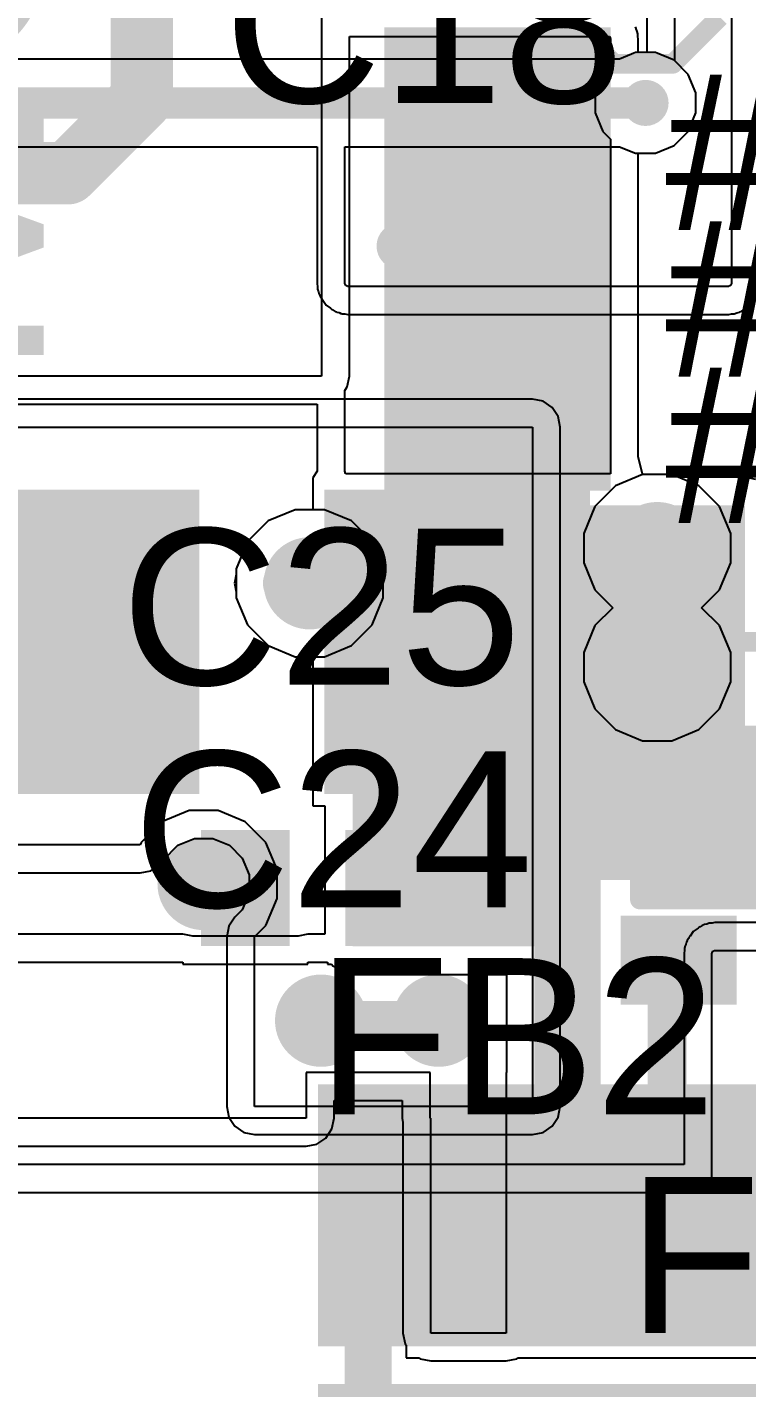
# Model space of a CAD drawing. Header units: millimetres. Extents: x -1.7 to 76.1, y -1.1 to 50.5.
# Drawn here: x 4.74 to 9.42, y 15.6 to 24.44 of the extents above; entities that cross this region are included whole.
import ezdxf

# ---------------------------------------------------------------- set-up
doc = ezdxf.new("R2010")
doc.units = ezdxf.units.MM
for name, color, linetype in [('BottomLayer', 5, 'Continuous'), ('BottomPaste', 16, 'Continuous'), ('BottomSolder', 6, 'Continuous'), ('MultiLayer', 9, 'Continuous'), ('PadHoleLayer', 156, 'Continuous'), ('TopLayer', 1, 'Continuous'), ('TopOverlay', 2, 'Continuous'), ('TopPaste', 8, 'Continuous'), ('TopSolder', 216, 'Continuous'), ('ViaHoleLayer', 16, 'Continuous')]:
    doc.layers.add(name, color=color, linetype=linetype)
doc.styles.add('Arial', font='', dxfattribs={"height": 0.2})
doc.styles.get('Arial').set_extended_font_data('Arial')

# ---------------------------------------------------------------- blocks, each defined once
blk = doc.blocks.new('C___0603_28')
at = {"layer": 'TopLayer'}
for points in [[(-0.381, 0.4445), (-0.381, -0.4445), (-1.143, -0.4445), (-1.143, 0.4445)], [(1.143, 0.4445), (1.143, -0.4445), (0.381, -0.4445), (0.381, 0.4445)]]:
    blk.add_hatch(color=1, dxfattribs=at).paths.add_polyline_path(points)
at = {"layer": 'TopPaste'}
for points in [[(-0.381, 0.4445), (-0.381, -0.4445), (-1.143, -0.4445), (-1.143, 0.4445)], [(1.143, 0.4445), (1.143, -0.4445), (0.381, -0.4445), (0.381, 0.4445)]]:
    blk.add_hatch(color=8, dxfattribs=at).paths.add_polyline_path(points)
at = {"layer": 'TopSolder'}
for points in [[(-0.321, 0.5045), (-0.321, -0.5045), (-1.203, -0.5045), (-1.203, 0.5045)], [(1.203, 0.5045), (1.203, -0.5045), (0.321, -0.5045), (0.321, 0.5045)]]:
    blk.add_hatch(color=216, dxfattribs=at).paths.add_polyline_path(points)
at = {"layer": 'TopOverlay', "const_width": 0.127}
for points in [[(-1.2446, -0.5334), (-1.2446, 0.5334)], [(-1.2446, 0.5334), (-0.4572, 0.5334)], [(0.4572, 0.5334), (1.2446, 0.5334)], [(1.2446, -0.5334), (1.2446, 0.5334)], [(-1.2446, -0.5334), (-0.4572, -0.5334)], [(0.4572, -0.5334), (1.2446, -0.5334)]]:
    blk.add_lwpolyline(points, dxfattribs=at)
at = {"layer": 'TopOverlay', "const_width": 0.0635}
for points in [[(-1.2764, 0.5334, 1), (-1.2128, 0.5334, 1)], [(-1.2764, 0.5334, 1), (-1.2128, 0.5334, 1)], [(-0.4889, 0.5334, 1), (-0.4254, 0.5334, 1)], [(0.4254, 0.5334, 1), (0.4889, 0.5334, 1)], [(1.2128, 0.5334, 1), (1.2764, 0.5334, 1)], [(1.2128, 0.5334, 1), (1.2764, 0.5334, 1)], [(-1.2764, -0.5334, 1), (-1.2128, -0.5334, 1)], [(-1.2764, -0.5334, 1), (-1.2128, -0.5334, 1)], [(-0.4889, -0.5334, 1), (-0.4254, -0.5334, 1)], [(0.4254, -0.5334, 1), (0.4889, -0.5334, 1)], [(1.2128, -0.5334, 1), (1.2764, -0.5334, 1)], [(1.2128, -0.5334, 1), (1.2764, -0.5334, 1)]]:
    blk.add_lwpolyline(points, format="xyb", close=True, dxfattribs=at)
blk = doc.blocks.new('T____1206_B_69')
at = {"layer": 'BottomLayer'}
for points in [[(-2.032, 0.889), (-0.508, 0.889), (-0.508, -0.889), (-2.032, -0.889)], [(0.508, 0.889), (2.032, 0.889), (2.032, -0.889), (0.508, -0.889)]]:
    blk.add_hatch(color=5, dxfattribs=at).paths.add_polyline_path(points)
at = {"layer": 'BottomPaste'}
for points in [[(-2.032, 0.889), (-0.508, 0.889), (-0.508, -0.889), (-2.032, -0.889)], [(0.508, 0.889), (2.032, 0.889), (2.032, -0.889), (0.508, -0.889)]]:
    blk.add_hatch(color=16, dxfattribs=at).paths.add_polyline_path(points)
at = {"layer": 'BottomSolder'}
for points in [[(-2.1336, 0.9906), (-0.4064, 0.9906), (-0.4064, -0.9906), (-2.1336, -0.9906)], [(0.4064, 0.9906), (2.1336, 0.9906), (2.1336, -0.9906), (0.4064, -0.9906)]]:
    blk.add_hatch(color=6, dxfattribs=at).paths.add_polyline_path(points)
blk = doc.blocks.new('____0402_B_71')
at = {"layer": 'BottomLayer'}
for points in [[(-0.2413, 0.3175), (-0.2413, -0.3175), (-0.6985, -0.3175), (-0.6985, 0.3175)], [(0.6985, 0.3175), (0.6985, -0.3175), (0.2413, -0.3175), (0.2413, 0.3175)]]:
    blk.add_hatch(color=5, dxfattribs=at).paths.add_polyline_path(points)
at = {"layer": 'BottomPaste'}
for points in [[(-0.2413, 0.3175), (-0.2413, -0.3175), (-0.6985, -0.3175), (-0.6985, 0.3175)], [(0.6985, 0.3175), (0.6985, -0.3175), (0.2413, -0.3175), (0.2413, 0.3175)]]:
    blk.add_hatch(color=16, dxfattribs=at).paths.add_polyline_path(points)
at = {"layer": 'BottomSolder'}
for points in [[(-0.1813, 0.3775), (-0.1813, -0.3775), (-0.7585, -0.3775), (-0.7585, 0.3775)], [(0.7585, 0.3775), (0.7585, -0.3775), (0.1813, -0.3775), (0.1813, 0.3775)]]:
    blk.add_hatch(color=6, dxfattribs=at).paths.add_polyline_path(points)
blk = doc.blocks.new('____0402_B_75')
at = {"layer": 'BottomLayer'}
for points in [[(-0.2413, 0.3175), (-0.2413, -0.3175), (-0.6985, -0.3175), (-0.6985, 0.3175)], [(0.6985, 0.3175), (0.6985, -0.3175), (0.2413, -0.3175), (0.2413, 0.3175)]]:
    blk.add_hatch(color=5, dxfattribs=at).paths.add_polyline_path(points)
at = {"layer": 'BottomPaste'}
for points in [[(-0.2413, 0.3175), (-0.2413, -0.3175), (-0.6985, -0.3175), (-0.6985, 0.3175)], [(0.6985, 0.3175), (0.6985, -0.3175), (0.2413, -0.3175), (0.2413, 0.3175)]]:
    blk.add_hatch(color=16, dxfattribs=at).paths.add_polyline_path(points)
at = {"layer": 'BottomSolder'}
for points in [[(-0.1813, 0.3775), (-0.1813, -0.3775), (-0.7585, -0.3775), (-0.7585, 0.3775)], [(0.7585, 0.3775), (0.7585, -0.3775), (0.1813, -0.3775), (0.1813, 0.3775)]]:
    blk.add_hatch(color=6, dxfattribs=at).paths.add_polyline_path(points)
blk = doc.blocks.new('IND_1210_B_122')
at = {"layer": 'BottomLayer'}
for points in [[(-2.106, 1.405), (-0.836, 1.405), (-0.836, -1.405), (-2.106, -1.405)], [(0.836, 1.405), (2.106, 1.405), (2.106, -1.405), (0.836, -1.405)]]:
    blk.add_hatch(color=5, dxfattribs=at).paths.add_polyline_path(points)
at = {"layer": 'BottomPaste'}
for points in [[(-2.106, 1.405), (-0.836, 1.405), (-0.836, -1.405), (-2.106, -1.405)], [(0.836, 1.405), (2.106, 1.405), (2.106, -1.405), (0.836, -1.405)]]:
    blk.add_hatch(color=16, dxfattribs=at).paths.add_polyline_path(points)
at = {"layer": 'BottomSolder'}
for points in [[(-2.2076, 1.5066), (-0.7344, 1.5066), (-0.7344, -1.5066), (-2.2076, -1.5066)], [(0.7344, 1.5066), (2.2076, 1.5066), (2.2076, -1.5066), (0.7344, -1.5066)]]:
    blk.add_hatch(color=6, dxfattribs=at).paths.add_polyline_path(points)
blk = doc.blocks.new('HTSSOP_16_B_225')
at = {"layer": 'BottomLayer'}
for points in [[(-3.65, 2.5), (-2.15, 2.5), (-2.15, 2.05), (-3.65, 2.05)], [(-1.7, 2.5), (1.7, 2.5), (1.7, -2.5), (-1.7, -2.5)], [(2.15, 2.5), (3.65, 2.5), (3.65, 2.05), (2.15, 2.05)], [(-3.65, 1.85), (-2.15, 1.85), (-2.15, 1.4), (-3.65, 1.4)], [(2.15, 1.85), (3.65, 1.85), (3.65, 1.4), (2.15, 1.4)], [(-3.65, 1.2), (-2.15, 1.2), (-2.15, 0.75), (-3.65, 0.75)], [(2.15, 1.2), (3.65, 1.2), (3.65, 0.75), (2.15, 0.75)], [(-3.65, 0.55), (-2.15, 0.55), (-2.15, 0.1), (-3.65, 0.1)], [(2.15, 0.55), (3.65, 0.55), (3.65, 0.1), (2.15, 0.1)], [(-3.65, -0.1), (-2.15, -0.1), (-2.15, -0.55), (-3.65, -0.55)], [(2.15, -0.1), (3.65, -0.1), (3.65, -0.55), (2.15, -0.55)], [(-3.65, -0.75), (-2.15, -0.75), (-2.15, -1.2), (-3.65, -1.2)], [(2.15, -0.75), (3.65, -0.75), (3.65, -1.2), (2.15, -1.2)], [(-3.65, -1.4), (-2.15, -1.4), (-2.15, -1.85), (-3.65, -1.85)], [(2.15, -1.4), (3.65, -1.4), (3.65, -1.85), (2.15, -1.85)], [(-3.65, -2.05), (-2.15, -2.05), (-2.15, -2.5), (-3.65, -2.5)], [(2.15, -2.05), (3.65, -2.05), (3.65, -2.5), (2.15, -2.5)]]:
    blk.add_hatch(color=5, dxfattribs=at).paths.add_polyline_path(points)
h = blk.add_hatch(color=5, dxfattribs=at)
edge = h.paths.add_edge_path()
edge.add_arc((-1.35, 1.95), 0.25, 0, 360)
h = blk.add_hatch(color=5, dxfattribs=at)
edge = h.paths.add_edge_path()
edge.add_arc((0, 1.95), 0.25, 0, 360)
h = blk.add_hatch(color=5, dxfattribs=at)
edge = h.paths.add_edge_path()
edge.add_arc((1.35, 1.95), 0.25, 0, 360)
h = blk.add_hatch(color=5, dxfattribs=at)
edge = h.paths.add_edge_path()
edge.add_arc((-1.35, 0.65), 0.25, 0, 360)
h = blk.add_hatch(color=5, dxfattribs=at)
edge = h.paths.add_edge_path()
edge.add_arc((0, 0.65), 0.25, 0, 360)
h = blk.add_hatch(color=5, dxfattribs=at)
edge = h.paths.add_edge_path()
edge.add_arc((1.35, 0.65), 0.25, 0, 360)
h = blk.add_hatch(color=5, dxfattribs=at)
edge = h.paths.add_edge_path()
edge.add_arc((-1.35, -0.65), 0.25, 0, 360)
h = blk.add_hatch(color=5, dxfattribs=at)
edge = h.paths.add_edge_path()
edge.add_arc((0, -0.65), 0.25, 0, 360)
h = blk.add_hatch(color=5, dxfattribs=at)
edge = h.paths.add_edge_path()
edge.add_arc((1.35, -0.65), 0.25, 0, 360)
h = blk.add_hatch(color=5, dxfattribs=at)
edge = h.paths.add_edge_path()
edge.add_arc((-1.35, -1.95), 0.25, 0, 360)
h = blk.add_hatch(color=5, dxfattribs=at)
edge = h.paths.add_edge_path()
edge.add_arc((0, -1.95), 0.25, 0, 360)
h = blk.add_hatch(color=5, dxfattribs=at)
edge = h.paths.add_edge_path()
edge.add_arc((1.35, -1.95), 0.25, 0, 360)
at = {"layer": 'BottomPaste'}
for points in [[(-3.65, 2.5), (-2.15, 2.5), (-2.15, 2.05), (-3.65, 2.05)], [(-1.7, 2.5), (1.7, 2.5), (1.7, -2.5), (-1.7, -2.5)], [(2.15, 2.5), (3.65, 2.5), (3.65, 2.05), (2.15, 2.05)], [(-3.65, 1.85), (-2.15, 1.85), (-2.15, 1.4), (-3.65, 1.4)], [(2.15, 1.85), (3.65, 1.85), (3.65, 1.4), (2.15, 1.4)], [(-3.65, 1.2), (-2.15, 1.2), (-2.15, 0.75), (-3.65, 0.75)], [(2.15, 1.2), (3.65, 1.2), (3.65, 0.75), (2.15, 0.75)], [(-3.65, 0.55), (-2.15, 0.55), (-2.15, 0.1), (-3.65, 0.1)], [(2.15, 0.55), (3.65, 0.55), (3.65, 0.1), (2.15, 0.1)], [(-3.65, -0.1), (-2.15, -0.1), (-2.15, -0.55), (-3.65, -0.55)], [(2.15, -0.1), (3.65, -0.1), (3.65, -0.55), (2.15, -0.55)], [(-3.65, -0.75), (-2.15, -0.75), (-2.15, -1.2), (-3.65, -1.2)], [(2.15, -0.75), (3.65, -0.75), (3.65, -1.2), (2.15, -1.2)], [(-3.65, -1.4), (-2.15, -1.4), (-2.15, -1.85), (-3.65, -1.85)], [(2.15, -1.4), (3.65, -1.4), (3.65, -1.85), (2.15, -1.85)], [(-3.65, -2.05), (-2.15, -2.05), (-2.15, -2.5), (-3.65, -2.5)], [(2.15, -2.05), (3.65, -2.05), (3.65, -2.5), (2.15, -2.5)]]:
    blk.add_hatch(color=16, dxfattribs=at).paths.add_polyline_path(points)
at = {"layer": 'BottomSolder'}
for points in [[(-3.7516, 2.6016), (-2.0484, 2.6016), (-2.0484, 1.9484), (-3.7516, 1.9484)], [(-1.8016, 2.6016), (1.8016, 2.6016), (1.8016, -2.6016), (-1.8016, -2.6016)], [(2.0484, 2.6016), (3.7516, 2.6016), (3.7516, 1.9484), (2.0484, 1.9484)], [(-3.7516, 1.9516), (-2.0484, 1.9516), (-2.0484, 1.2984), (-3.7516, 1.2984)], [(2.0484, 1.9516), (3.7516, 1.9516), (3.7516, 1.2984), (2.0484, 1.2984)], [(-3.7516, 1.3016), (-2.0484, 1.3016), (-2.0484, 0.6484), (-3.7516, 0.6484)], [(2.0484, 1.3016), (3.7516, 1.3016), (3.7516, 0.6484), (2.0484, 0.6484)], [(-3.7516, 0.6516), (-2.0484, 0.6516), (-2.0484, -0.0016), (-3.7516, -0.0016)], [(2.0484, 0.6516), (3.7516, 0.6516), (3.7516, -0.0016), (2.0484, -0.0016)], [(-3.7516, 0.0016), (-2.0484, 0.0016), (-2.0484, -0.6516), (-3.7516, -0.6516)], [(2.0484, 0.0016), (3.7516, 0.0016), (3.7516, -0.6516), (2.0484, -0.6516)], [(-3.7516, -0.6484), (-2.0484, -0.6484), (-2.0484, -1.3016), (-3.7516, -1.3016)], [(2.0484, -0.6484), (3.7516, -0.6484), (3.7516, -1.3016), (2.0484, -1.3016)], [(-3.7516, -1.2984), (-2.0484, -1.2984), (-2.0484, -1.9516), (-3.7516, -1.9516)], [(2.0484, -1.2984), (3.7516, -1.2984), (3.7516, -1.9516), (2.0484, -1.9516)], [(-3.7516, -1.9484), (-2.0484, -1.9484), (-2.0484, -2.6016), (-3.7516, -2.6016)], [(2.0484, -1.9484), (3.7516, -1.9484), (3.7516, -2.6016), (2.0484, -2.6016)]]:
    blk.add_hatch(color=6, dxfattribs=at).paths.add_polyline_path(points)
h = blk.add_hatch(color=6, dxfattribs=at)
edge = h.paths.add_edge_path()
edge.add_arc((-1.35, 1.95), 0.3516, 0, 360)
h = blk.add_hatch(color=6, dxfattribs=at)
edge = h.paths.add_edge_path()
edge.add_arc((0, 1.95), 0.3516, 0, 360)
h = blk.add_hatch(color=6, dxfattribs=at)
edge = h.paths.add_edge_path()
edge.add_arc((1.35, 1.95), 0.3516, 0, 360)
h = blk.add_hatch(color=6, dxfattribs=at)
edge = h.paths.add_edge_path()
edge.add_arc((-1.35, 0.65), 0.3516, 0, 360)
h = blk.add_hatch(color=6, dxfattribs=at)
edge = h.paths.add_edge_path()
edge.add_arc((0, 0.65), 0.3516, 0, 360)
h = blk.add_hatch(color=6, dxfattribs=at)
edge = h.paths.add_edge_path()
edge.add_arc((1.35, 0.65), 0.3516, 0, 360)
h = blk.add_hatch(color=6, dxfattribs=at)
edge = h.paths.add_edge_path()
edge.add_arc((-1.35, -0.65), 0.3516, 0, 360)
h = blk.add_hatch(color=6, dxfattribs=at)
edge = h.paths.add_edge_path()
edge.add_arc((0, -0.65), 0.3516, 0, 360)
h = blk.add_hatch(color=6, dxfattribs=at)
edge = h.paths.add_edge_path()
edge.add_arc((1.35, -0.65), 0.3516, 0, 360)
h = blk.add_hatch(color=6, dxfattribs=at)
edge = h.paths.add_edge_path()
edge.add_arc((-1.35, -1.95), 0.3516, 0, 360)
h = blk.add_hatch(color=6, dxfattribs=at)
edge = h.paths.add_edge_path()
edge.add_arc((0, -1.95), 0.3516, 0, 360)
h = blk.add_hatch(color=6, dxfattribs=at)
edge = h.paths.add_edge_path()
edge.add_arc((1.35, -1.95), 0.3516, 0, 360)
at = {"layer": 'MultiLayer'}
h = blk.add_hatch(color=9, dxfattribs=at)
edge = h.paths.add_edge_path()
edge.add_arc((-1.35, 1.95), 0.25, 0, 360)
h = blk.add_hatch(color=9, dxfattribs=at)
edge = h.paths.add_edge_path()
edge.add_arc((0, 1.95), 0.25, 0, 360)
h = blk.add_hatch(color=9, dxfattribs=at)
edge = h.paths.add_edge_path()
edge.add_arc((1.35, 1.95), 0.25, 0, 360)
h = blk.add_hatch(color=9, dxfattribs=at)
edge = h.paths.add_edge_path()
edge.add_arc((-1.35, 0.65), 0.25, 0, 360)
h = blk.add_hatch(color=9, dxfattribs=at)
edge = h.paths.add_edge_path()
edge.add_arc((0, 0.65), 0.25, 0, 360)
h = blk.add_hatch(color=9, dxfattribs=at)
edge = h.paths.add_edge_path()
edge.add_arc((1.35, 0.65), 0.25, 0, 360)
h = blk.add_hatch(color=9, dxfattribs=at)
edge = h.paths.add_edge_path()
edge.add_arc((-1.35, -0.65), 0.25, 0, 360)
h = blk.add_hatch(color=9, dxfattribs=at)
edge = h.paths.add_edge_path()
edge.add_arc((0, -0.65), 0.25, 0, 360)
h = blk.add_hatch(color=9, dxfattribs=at)
edge = h.paths.add_edge_path()
edge.add_arc((1.35, -0.65), 0.25, 0, 360)
h = blk.add_hatch(color=9, dxfattribs=at)
edge = h.paths.add_edge_path()
edge.add_arc((-1.35, -1.95), 0.25, 0, 360)
h = blk.add_hatch(color=9, dxfattribs=at)
edge = h.paths.add_edge_path()
edge.add_arc((0, -1.95), 0.25, 0, 360)
h = blk.add_hatch(color=9, dxfattribs=at)
edge = h.paths.add_edge_path()
edge.add_arc((1.35, -1.95), 0.25, 0, 360)
at = {"layer": 'PadHoleLayer'}
h = blk.add_hatch(color=156, dxfattribs=at)
edge = h.paths.add_edge_path()
edge.add_arc((-1.35, 1.95), 0.15, 0, 360)
h = blk.add_hatch(color=156, dxfattribs=at)
edge = h.paths.add_edge_path()
edge.add_arc((0, 1.95), 0.15, 0, 360)
h = blk.add_hatch(color=156, dxfattribs=at)
edge = h.paths.add_edge_path()
edge.add_arc((1.35, 1.95), 0.15, 0, 360)
h = blk.add_hatch(color=156, dxfattribs=at)
edge = h.paths.add_edge_path()
edge.add_arc((-1.35, 0.65), 0.15, 0, 360)
h = blk.add_hatch(color=156, dxfattribs=at)
edge = h.paths.add_edge_path()
edge.add_arc((0, 0.65), 0.15, 0, 360)
h = blk.add_hatch(color=156, dxfattribs=at)
edge = h.paths.add_edge_path()
edge.add_arc((1.35, 0.65), 0.15, 0, 360)
h = blk.add_hatch(color=156, dxfattribs=at)
edge = h.paths.add_edge_path()
edge.add_arc((-1.35, -0.65), 0.15, 0, 360)
h = blk.add_hatch(color=156, dxfattribs=at)
edge = h.paths.add_edge_path()
edge.add_arc((0, -0.65), 0.15, 0, 360)
h = blk.add_hatch(color=156, dxfattribs=at)
edge = h.paths.add_edge_path()
edge.add_arc((1.35, -0.65), 0.15, 0, 360)
h = blk.add_hatch(color=156, dxfattribs=at)
edge = h.paths.add_edge_path()
edge.add_arc((-1.35, -1.95), 0.15, 0, 360)
h = blk.add_hatch(color=156, dxfattribs=at)
edge = h.paths.add_edge_path()
edge.add_arc((0, -1.95), 0.15, 0, 360)
h = blk.add_hatch(color=156, dxfattribs=at)
edge = h.paths.add_edge_path()
edge.add_arc((1.35, -1.95), 0.15, 0, 360)
at = {"layer": 'TopLayer'}
h = blk.add_hatch(color=1, dxfattribs=at)
edge = h.paths.add_edge_path()
edge.add_arc((-1.35, 1.95), 0.25, 0, 360)
h = blk.add_hatch(color=1, dxfattribs=at)
edge = h.paths.add_edge_path()
edge.add_arc((0, 1.95), 0.25, 0, 360)
h = blk.add_hatch(color=1, dxfattribs=at)
edge = h.paths.add_edge_path()
edge.add_arc((1.35, 1.95), 0.25, 0, 360)
h = blk.add_hatch(color=1, dxfattribs=at)
edge = h.paths.add_edge_path()
edge.add_arc((-1.35, 0.65), 0.25, 0, 360)
h = blk.add_hatch(color=1, dxfattribs=at)
edge = h.paths.add_edge_path()
edge.add_arc((0, 0.65), 0.25, 0, 360)
h = blk.add_hatch(color=1, dxfattribs=at)
edge = h.paths.add_edge_path()
edge.add_arc((1.35, 0.65), 0.25, 0, 360)
h = blk.add_hatch(color=1, dxfattribs=at)
edge = h.paths.add_edge_path()
edge.add_arc((-1.35, -0.65), 0.25, 0, 360)
h = blk.add_hatch(color=1, dxfattribs=at)
edge = h.paths.add_edge_path()
edge.add_arc((0, -0.65), 0.25, 0, 360)
h = blk.add_hatch(color=1, dxfattribs=at)
edge = h.paths.add_edge_path()
edge.add_arc((1.35, -0.65), 0.25, 0, 360)
h = blk.add_hatch(color=1, dxfattribs=at)
edge = h.paths.add_edge_path()
edge.add_arc((-1.35, -1.95), 0.25, 0, 360)
h = blk.add_hatch(color=1, dxfattribs=at)
edge = h.paths.add_edge_path()
edge.add_arc((0, -1.95), 0.25, 0, 360)
h = blk.add_hatch(color=1, dxfattribs=at)
edge = h.paths.add_edge_path()
edge.add_arc((1.35, -1.95), 0.25, 0, 360)
at = {"layer": 'TopSolder'}
h = blk.add_hatch(color=216, dxfattribs=at)
edge = h.paths.add_edge_path()
edge.add_arc((-1.35, 1.95), 0.3516, 0, 360)
h = blk.add_hatch(color=216, dxfattribs=at)
edge = h.paths.add_edge_path()
edge.add_arc((0, 1.95), 0.3516, 0, 360)
h = blk.add_hatch(color=216, dxfattribs=at)
edge = h.paths.add_edge_path()
edge.add_arc((1.35, 1.95), 0.3516, 0, 360)
h = blk.add_hatch(color=216, dxfattribs=at)
edge = h.paths.add_edge_path()
edge.add_arc((-1.35, 0.65), 0.3516, 0, 360)
h = blk.add_hatch(color=216, dxfattribs=at)
edge = h.paths.add_edge_path()
edge.add_arc((0, 0.65), 0.3516, 0, 360)
h = blk.add_hatch(color=216, dxfattribs=at)
edge = h.paths.add_edge_path()
edge.add_arc((1.35, 0.65), 0.3516, 0, 360)
h = blk.add_hatch(color=216, dxfattribs=at)
edge = h.paths.add_edge_path()
edge.add_arc((-1.35, -0.65), 0.3516, 0, 360)
h = blk.add_hatch(color=216, dxfattribs=at)
edge = h.paths.add_edge_path()
edge.add_arc((0, -0.65), 0.3516, 0, 360)
h = blk.add_hatch(color=216, dxfattribs=at)
edge = h.paths.add_edge_path()
edge.add_arc((1.35, -0.65), 0.3516, 0, 360)
h = blk.add_hatch(color=216, dxfattribs=at)
edge = h.paths.add_edge_path()
edge.add_arc((-1.35, -1.95), 0.3516, 0, 360)
h = blk.add_hatch(color=216, dxfattribs=at)
edge = h.paths.add_edge_path()
edge.add_arc((0, -1.95), 0.3516, 0, 360)
h = blk.add_hatch(color=216, dxfattribs=at)
edge = h.paths.add_edge_path()
edge.add_arc((1.35, -1.95), 0.3516, 0, 360)

msp = doc.modelspace()

# ---------------------------------------------------------------- hatches: boundary and pattern name
at = {"layer": 'BottomLayer'}
h = msp.add_hatch(color=5, dxfattribs=at)
edge = h.paths.add_edge_path()
edge.add_arc((8.7628, 23.9522), 0.15, 0, 360)
h = msp.add_hatch(color=5, dxfattribs=at)
edge = h.paths.add_edge_path()
edge.add_arc((7.1628, 23.0209), 0.15, 0, 360)
for points in [[(6.858, 21.336), (6.858, 18.8976), (9.4107, 18.8976), (9.4107, 21.336)], [(8.0391, 19.6342), (8.0391, 15.9766), (8.4709, 15.9766), (8.4709, 19.6342)], [(6.858, 18.4658), (8.4328, 18.4658), (8.4328, 19.177), (6.858, 19.177)]]:
    msp.add_hatch(color=5, dxfattribs=at).paths.add_polyline_path(points)
h = msp.add_hatch(color=5, dxfattribs=at)
edge = h.paths.add_edge_path()
edge.add_arc((8.8389, 21.0566), 0.3, 0, 360)
h = msp.add_hatch(color=5, dxfattribs=at)
edge = h.paths.add_edge_path()
edge.add_arc((6.5786, 20.828), 0.3, 0, 360)
h = msp.add_hatch(color=5, dxfattribs=at)
edge = h.paths.add_edge_path()
edge.add_arc((8.8389, 20.2819), 0.3, 0, 360)
h = msp.add_hatch(color=5, dxfattribs=at)
edge = h.paths.add_edge_path()
edge.add_arc((5.888, 18.8722), 0.3, 0, 360)
h = msp.add_hatch(color=5, dxfattribs=at)
edge = h.paths.add_edge_path()
edge.add_arc((6.6524, 17.9832), 0.3, 0, 360)
h = msp.add_hatch(color=5, dxfattribs=at)
edge = h.paths.add_edge_path()
edge.add_arc((7.4168, 17.9832), 0.3, 0, 360)
at = {"layer": 'TopLayer'}
h = msp.add_hatch(color=1, dxfattribs=at)
edge = h.paths.add_edge_path()
edge.add_arc((8.7628, 23.9522), 0.15, 0, 360)
h = msp.add_hatch(color=1, dxfattribs=at)
edge = h.paths.add_edge_path()
edge.add_arc((7.1628, 23.0209), 0.15, 0, 360)
h = msp.add_hatch(color=1, dxfattribs=at)
edge = h.paths.add_edge_path()
edge.add_arc((8.8389, 21.0566), 0.3, 0, 360)
h = msp.add_hatch(color=1, dxfattribs=at)
edge = h.paths.add_edge_path()
edge.add_arc((6.5786, 20.828), 0.3, 0, 360)
h = msp.add_hatch(color=1, dxfattribs=at)
edge = h.paths.add_edge_path()
edge.add_arc((8.8389, 20.2819), 0.3, 0, 360)
h = msp.add_hatch(color=1, dxfattribs=at)
edge = h.paths.add_edge_path()
edge.add_arc((5.888, 18.8722), 0.3, 0, 360)
h = msp.add_hatch(color=1, dxfattribs=at)
edge = h.paths.add_edge_path()
edge.add_arc((6.6524, 17.9832), 0.3, 0, 360)
h = msp.add_hatch(color=1, dxfattribs=at)
edge = h.paths.add_edge_path()
edge.add_arc((7.4168, 17.9832), 0.3, 0, 360)
at = {"layer": 'ViaHoleLayer'}
h = msp.add_hatch(color=16, dxfattribs=at)
edge = h.paths.add_edge_path()
edge.add_arc((8.7628, 23.9522), 0.1, 0, 360)
h = msp.add_hatch(color=16, dxfattribs=at)
edge = h.paths.add_edge_path()
edge.add_arc((7.1628, 23.0209), 0.1, 0, 360)
h = msp.add_hatch(color=16, dxfattribs=at)
edge = h.paths.add_edge_path()
edge.add_arc((8.8389, 21.0566), 0.15, 0, 360)
h = msp.add_hatch(color=16, dxfattribs=at)
edge = h.paths.add_edge_path()
edge.add_arc((6.5786, 20.828), 0.15, 0, 360)
h = msp.add_hatch(color=16, dxfattribs=at)
edge = h.paths.add_edge_path()
edge.add_arc((8.8389, 20.2819), 0.15, 0, 360)
h = msp.add_hatch(color=16, dxfattribs=at)
edge = h.paths.add_edge_path()
edge.add_arc((5.888, 18.8722), 0.15, 0, 360)
h = msp.add_hatch(color=16, dxfattribs=at)
edge = h.paths.add_edge_path()
edge.add_arc((6.6524, 17.9832), 0.15, 0, 360)
h = msp.add_hatch(color=16, dxfattribs=at)
edge = h.paths.add_edge_path()
edge.add_arc((7.4168, 17.9832), 0.15, 0, 360)

# ---------------------------------------------------------------- linework, layer by layer
at = {"layer": 'BottomLayer'}
for p, q in [((6.6548, 24.6223), (6.6548, 22.1742)), ((8.7009, 24.437), (8.697, 24.4464)), ((8.7019, 24.4355), (8.7009, 24.437)), ((8.7022, 24.4338), (8.7019, 24.4355)), ((8.7091, 24.4173), (8.7022, 24.4338)), ((6.8361, 22.1742), (6.8361, 24.384)), ((6.8361, 24.384), (8.5281, 24.384)), ((8.5281, 24.384), (8.5313, 24.3819)), ((8.5313, 24.3819), (8.5344, 24.3661)), ((8.5344, 24.3661), (8.5344, 24.1874)), ((8.7122, 24.4015), (8.7091, 24.4173)), ((8.7091, 24.4173), (8.7091, 24.4173)), ((8.7091, 24.4173), (8.7091, 24.4173)), ((8.7122, 24.3837), (8.7122, 24.4015)), ((8.7157, 24.3661), (8.7122, 24.3837)), ((8.7157, 24.28), (8.7157, 24.3661)), ((8.828, 24.28), (8.7157, 24.28)), ((8.9485, 24.2301), (8.828, 24.28)), ((8.5344, 24.1874), (8.4849, 24.1379)), ((9.0407, 24.1379), (8.9485, 24.2301)), ((8.4849, 24.1379), (8.435, 24.0174)), ((9.0906, 24.0174), (9.0407, 24.1379)), ((8.435, 24.0174), (8.435, 23.887)), ((9.0906, 23.887), (9.0906, 24.0174)), ((8.435, 23.887), (8.4849, 23.7665)), ((9.0407, 23.7665), (9.0906, 23.887)), ((8.4849, 23.7665), (8.5344, 23.717)), ((8.5344, 23.717), (8.5344, 23.6244)), ((8.9485, 23.6743), (9.0407, 23.7665)), ((8.828, 23.6244), (8.9485, 23.6743)), ((8.5344, 23.6244), (8.5344, 21.6517)), ((8.7157, 21.6517), (8.7157, 23.6244)), ((8.7157, 23.6244), (8.828, 23.6244)), ((6.6548, 22.1742), (-1.5444, 22.1742)), ((6.8223, 22.1048), (6.8361, 22.1742)), ((6.8072, 22.0823), (6.8223, 22.1048)), ((6.8072, 21.9929), (6.8072, 22.0823)), ((4.6412, 21.9929), (6.6259, 21.9929)), ((6.6259, 21.9929), (6.6259, 21.5571)), ((6.8072, 21.5571), (6.8072, 21.9929)), ((8.5344, 21.6517), (8.5344, 21.5392)), ((8.743, 21.5381), (8.7157, 21.6517)), ((6.6259, 21.5571), (6.5975, 21.5138)), ((6.5975, 21.5138), (6.5975, 21.5138)), ((6.5975, 21.5138), (6.5975, 21.3058)), ((6.8103, 21.5413), (6.8072, 21.5571)), ((6.8135, 21.5392), (6.8103, 21.5413)), ((8.5344, 21.5392), (6.8135, 21.5392)), ((8.8363, 21.5344), (8.743, 21.5381)), ((8.9339, 21.5344), (8.8363, 21.5344)), ((8.9753, 21.5173), (8.9339, 21.5344)), ((9.4107, 21.5173), (8.9753, 21.5173)), ((9.4801, 21.5035), (9.4107, 21.5173)), ((6.4836, 21.3058), (6.3079, 21.2331)), ((6.5975, 21.3058), (6.4836, 21.3058)), ((6.3079, 21.2331), (6.1735, 21.0987)), ((6.1735, 21.0987), (6.1008, 20.923)), ((6.1008, 20.8847), (6.0895, 20.828)), ((6.1008, 20.923), (6.1008, 20.8847)), ((6.0895, 20.828), (6.1008, 20.7713)), ((6.1008, 20.7713), (6.1008, 20.733)), ((6.1008, 20.733), (6.1735, 20.5573)), ((6.1735, 20.5573), (6.3079, 20.4229)), ((6.3079, 20.4229), (6.4836, 20.3502)), ((6.4836, 20.3502), (6.5975, 20.3502)), ((6.5975, 20.3502), (6.5975, 19.3802)), ((6.5975, 19.3802), (6.6767, 19.3802)), ((6.6767, 19.3802), (6.6767, 19.177)), ((6.6767, 19.177), (6.6767, 19.177)), ((6.6767, 19.177), (6.6767, 18.5455)), ((5.7531, 18.5455), (4.5501, 18.5455)), ((5.8169, 18.5328), (5.7531, 18.5455)), ((6.5021, 18.5328), (5.8169, 18.5328)), ((6.5659, 18.5455), (6.5021, 18.5328)), ((6.6767, 18.5455), (6.5659, 18.5455)), ((4.3688, 18.3642), (5.7531, 18.3642)), ((5.7531, 18.3642), (5.7531, 18.3515)), ((5.7531, 18.3515), (6.5659, 18.3515)), ((6.5659, 18.3515), (6.5659, 18.3642)), ((6.5659, 18.3642), (6.6929, 18.3642)), ((6.6929, 18.3642), (6.6929, 18.3515)), ((6.6929, 18.3515), (6.7205, 18.3515)), ((6.7205, 18.3515), (6.7298, 18.3376)), ((6.7298, 18.3376), (6.7886, 18.2983)), ((6.7886, 18.2983), (6.858, 18.2845)), ((6.858, 18.2845), (7.8578, 18.2845)), ((7.8578, 18.2845), (7.8578, 17.6454)), ((7.3607, 17.6454), (6.5551, 17.6454)), ((6.5551, 17.6454), (6.5551, 17.3482)), ((7.3607, 17.3482), (7.3607, 17.6454)), ((7.8578, 17.6454), (7.8551, 17.6454)), ((7.8551, 17.6454), (7.8551, 15.9512)), ((6.7364, 17.3482), (6.7364, 17.4641)), ((6.7364, 17.4641), (7.1794, 17.4641)), ((7.1794, 17.4641), (7.1794, 17.3482)), ((6.5551, 17.3482), (3.3528, 17.3482)), ((6.7226, 17.2788), (6.7364, 17.3482)), ((7.1794, 17.3482), (7.1847, 17.3216)), ((7.366, 17.3482), (7.3607, 17.3482)), ((7.366, 15.9512), (7.366, 17.3482)), ((6.6833, 17.22), (6.7226, 17.2788)), ((7.1847, 17.3216), (7.1847, 15.9512)), ((6.5551, 17.1669), (6.6245, 17.1807)), ((6.6245, 17.1807), (6.6833, 17.22)), ((3.3528, 17.1669), (6.5551, 17.1669)), ((7.1847, 15.9512), (7.1985, 15.8818)), ((7.8551, 15.9512), (7.366, 15.9512)), ((7.1985, 15.8818), (7.2051, 15.872)), ((7.2051, 15.872), (7.2051, 15.7898)), ((7.2051, 15.7898), (7.2875, 15.7898)), ((7.2875, 15.7898), (7.2966, 15.7837)), ((7.2966, 15.7837), (7.366, 15.7699)), ((7.366, 15.7699), (7.8551, 15.7699)), ((7.8551, 15.7699), (7.9245, 15.7837)), ((7.9245, 15.7837), (7.9336, 15.7898)), ((7.9336, 15.7898), (10.6107, 15.7898))]:
    msp.add_line(p, q, dxfattribs=at)
for points, const_width in [([(5.4864, 23.9776), (5.4864, 25.6151)], 0.4064), ([(5.0038, 23.495), (5.4864, 23.9776)], 0.4064), ([(2.3114, 23.495), (5.0038, 23.495)], 0.4064), ([(6.4262, 20.828), (7.1879, 20.828)], 0.3048), ([(7.1879, 20.828), (7.6197, 20.3962)], 0.3048), ([(8.9027, 16.7228), (8.9027, 18.3769)], 0.254), ([(6.6524, 17.9832), (7.4168, 17.9832)], 0.254), ([(6.9579, 13.8176), (6.9579, 16.7176)], 0.3048)]:
    msp.add_lwpolyline(points, dxfattribs=dict(at, const_width=const_width))
for points, const_width in [([(5.3848, 23.9776, 1), (5.588, 23.9776, 1)], 0.2032), ([(5.3848, 23.9776, 1), (5.588, 23.9776, 1)], 0.2032), ([(4.9022, 23.495, 1), (5.1054, 23.495, 1)], 0.2032), ([(4.9022, 23.495, 1), (5.1054, 23.495, 1)], 0.2032), ([(6.35, 20.828, 1), (6.5024, 20.828, 1)], 0.1524), ([(7.1117, 20.828, 1), (7.2641, 20.828, 1)], 0.1524), ([(7.1117, 20.828, 1), (7.2641, 20.828, 1)], 0.1524), ([(7.5435, 20.3962, 1), (7.6959, 20.3962, 1)], 0.1524), ([(8.8392, 18.3769, 1), (8.9662, 18.3769, 1)], 0.127), ([(6.5889, 17.9832, 1), (6.7159, 17.9832, 1)], 0.127), ([(7.3533, 17.9832, 1), (7.4803, 17.9832, 1)], 0.127), ([(6.8817, 16.7176, 1), (7.0341, 16.7176, 1)], 0.1524), ([(8.8392, 16.7228, 1), (8.9662, 16.7228, 1)], 0.127)]:
    msp.add_lwpolyline(points, format="xyb", close=True, dxfattribs=dict(at, const_width=const_width))
at = {"layer": 'TopLayer'}
for p, q in [((8.7722, 25.6869), (8.7722, 24.28)), ((8.9535, 24.2251), (8.9535, 25.6869)), ((9.3218, 24.8541), (9.3218, 22.7763)), ((8.6976, 24.28), (8.594, 24.2371)), ((8.7722, 24.28), (8.6976, 24.28)), ((8.594, 24.2371), (4.5122, 24.2371)), ((9.0407, 24.1379), (8.9535, 24.2251)), ((9.0906, 24.0174), (9.0407, 24.1379)), ((9.0906, 23.887), (9.0906, 24.0174)), ((9.0407, 23.7665), (9.0906, 23.887)), ((8.9485, 23.6743), (9.0407, 23.7665)), ((4.3942, 23.6673), (6.6259, 23.6673)), ((6.6259, 23.6673), (6.6259, 22.7763)), ((6.8072, 22.7763), (6.8072, 23.6673)), ((6.8072, 23.6673), (8.594, 23.6673)), ((8.594, 23.6673), (8.6976, 23.6244)), ((8.828, 23.6244), (8.9485, 23.6743)), ((8.6976, 23.6244), (8.828, 23.6244)), ((6.6259, 22.7763), (6.6294, 22.7587)), ((6.6294, 22.7587), (6.6294, 22.7408)), ((6.8087, 22.774), (6.8072, 22.7763)), ((6.8072, 22.7763), (6.8072, 22.7763)), ((6.8128, 22.764), (6.8087, 22.774)), ((6.8228, 22.7599), (6.8128, 22.764)), ((6.825, 22.7584), (6.8228, 22.7599)), ((6.8251, 22.7584), (6.825, 22.7584)), ((9.3039, 22.7584), (6.8251, 22.7584)), ((9.3062, 22.7599), (9.3039, 22.7584)), ((9.3039, 22.7584), (9.3039, 22.7584)), ((9.3162, 22.764), (9.3062, 22.7599)), ((9.3203, 22.774), (9.3162, 22.764)), ((9.3218, 22.7762), (9.3203, 22.774)), ((9.3218, 22.7763), (9.3218, 22.7762)), ((6.6294, 22.7408), (6.6362, 22.7244)), ((6.6362, 22.7244), (6.6397, 22.7069)), ((6.6397, 22.7069), (6.6412, 22.7047)), ((6.6412, 22.7047), (6.6454, 22.6946)), ((6.6454, 22.6946), (6.6538, 22.682)), ((6.6538, 22.682), (6.6565, 22.6755)), ((6.6565, 22.6755), (6.658, 22.6733)), ((6.658, 22.6733), (6.6629, 22.6683)), ((6.6629, 22.6683), (6.6846, 22.6358)), ((6.6846, 22.6358), (6.6847, 22.6358)), ((6.6847, 22.6358), (6.7139, 22.6163)), ((6.7139, 22.6163), (6.7171, 22.6127)), ((6.7171, 22.6127), (6.7198, 22.6115)), ((6.7198, 22.6115), (6.7222, 22.6091)), ((6.7222, 22.6091), (6.7244, 22.6076)), ((6.7244, 22.6076), (6.7309, 22.605)), ((6.7309, 22.605), (6.7435, 22.5965)), ((6.7435, 22.5965), (6.7535, 22.5924)), ((6.7535, 22.5924), (6.7535, 22.5924)), ((6.7535, 22.5924), (6.7557, 22.5909)), ((6.7557, 22.5909), (6.7689, 22.5883)), ((6.7689, 22.5883), (6.7811, 22.5825)), ((6.7811, 22.5825), (6.7811, 22.5825)), ((6.7811, 22.5825), (6.7856, 22.5823)), ((6.7856, 22.5823), (6.7897, 22.5806)), ((6.7897, 22.5806), (6.8076, 22.5806)), ((6.8076, 22.5806), (6.8251, 22.5771)), ((6.8251, 22.5771), (9.3039, 22.5771)), ((9.3039, 22.5771), (9.3215, 22.5806)), ((9.3215, 22.5806), (9.3394, 22.5806)), ((9.3394, 22.5806), (9.3558, 22.5874)), ((9.3558, 22.5874), (9.3733, 22.5909)), ((9.3733, 22.5909), (9.3755, 22.5924)), ((9.3755, 22.5924), (9.3856, 22.5966)), ((9.3856, 22.5966), (9.3982, 22.605)), ((9.3982, 22.605), (9.4047, 22.6077)), ((9.4047, 22.6077), (9.4069, 22.6092)), ((9.4069, 22.6092), (9.4119, 22.6141)), ((9.4119, 22.6141), (9.4444, 22.6358)), ((8.0264, 22.0253), (0.889, 22.0253)), ((8.0958, 22.0115), (8.0264, 22.0253)), ((8.1546, 21.9722), (8.0958, 22.0115)), ((8.1939, 21.9134), (8.1546, 21.9722)), ((8.2077, 21.844), (8.1939, 21.9134)), ((0.889, 21.844), (8.0264, 21.844)), ((8.0264, 21.844), (8.0264, 17.4244)), ((8.2077, 17.4244), (8.2077, 21.844)), ((8.7439, 21.5344), (8.5682, 21.4617)), ((8.9339, 21.5344), (8.7439, 21.5344)), ((9.1096, 21.4617), (8.9339, 21.5344)), ((8.5682, 21.4617), (8.4338, 21.3273)), ((9.244, 21.3273), (9.1096, 21.4617)), ((8.4338, 21.3273), (8.3611, 21.1516)), ((9.3167, 21.1516), (9.244, 21.3273)), ((6.4836, 21.3058), (6.3079, 21.2331)), ((6.6736, 21.3058), (6.4836, 21.3058)), ((6.8493, 21.2331), (6.6736, 21.3058)), ((6.3079, 21.2331), (6.1735, 21.0987)), ((6.9837, 21.0987), (6.8493, 21.2331)), ((8.3611, 21.1516), (8.3611, 20.9616)), ((9.3167, 20.9616), (9.3167, 21.1516)), ((6.1735, 21.0987), (6.1008, 20.923)), ((7.0564, 20.923), (6.9837, 21.0987)), ((6.1008, 20.923), (6.1008, 20.733)), ((7.0564, 20.733), (7.0564, 20.923)), ((8.3611, 20.9616), (8.4338, 20.7859)), ((9.244, 20.7859), (9.3167, 20.9616)), ((6.1008, 20.733), (6.1735, 20.5573)), ((6.9837, 20.5573), (7.0564, 20.733)), ((8.4338, 20.7859), (8.5505, 20.6693)), ((9.1273, 20.6693), (9.244, 20.7859)), ((8.5505, 20.6693), (8.4338, 20.5526)), ((9.244, 20.5526), (9.1273, 20.6693)), ((6.1735, 20.5573), (6.3079, 20.4229)), ((6.8493, 20.4229), (6.9837, 20.5573)), ((8.4338, 20.5526), (8.3611, 20.3769)), ((9.3167, 20.3769), (9.244, 20.5526)), ((6.3079, 20.4229), (6.4836, 20.3502)), ((6.6736, 20.3502), (6.8493, 20.4229)), ((8.3611, 20.3769), (8.3611, 20.1869)), ((9.3167, 20.1869), (9.3167, 20.3769)), ((6.4836, 20.3502), (6.6736, 20.3502)), ((8.3611, 20.1869), (8.4338, 20.0112)), ((9.244, 20.0112), (9.3167, 20.1869)), ((8.4338, 20.0112), (8.5682, 19.8768)), ((9.1096, 19.8768), (9.244, 20.0112)), ((8.5682, 19.8768), (8.7439, 19.8041)), ((8.9339, 19.8041), (9.1096, 19.8768)), ((8.7439, 19.8041), (8.9339, 19.8041)), ((5.793, 19.35), (5.6173, 19.2773)), ((5.983, 19.35), (5.793, 19.35)), ((6.1587, 19.2773), (5.983, 19.35)), ((5.6173, 19.2773), (5.4829, 19.1429)), ((6.2931, 19.1429), (6.1587, 19.2773)), ((5.476, 19.1262), (2.7753, 19.1262)), ((5.4829, 19.1429), (5.476, 19.1262)), ((5.6239, 19.0274), (5.72, 19.1236)), ((5.72, 19.1236), (5.829, 19.1687)), ((5.829, 19.1687), (5.947, 19.1687)), ((5.947, 19.1687), (6.056, 19.1236)), ((6.056, 19.1236), (6.1394, 19.0402)), ((6.3658, 18.9672), (6.2931, 19.1429)), ((5.6042, 18.998), (5.6239, 19.0274)), ((6.1394, 19.0402), (6.1845, 18.9312)), ((2.7753, 18.9449), (5.476, 18.9449)), ((5.476, 18.9449), (5.5454, 18.9587)), ((5.5454, 18.9587), (5.6042, 18.998)), ((6.3658, 18.7772), (6.3658, 18.9672)), ((6.1845, 18.9312), (6.1845, 18.8132)), ((6.1845, 18.8132), (6.1394, 18.7042)), ((6.2931, 18.6015), (6.3658, 18.7772)), ((6.1394, 18.7042), (6.0913, 18.6562)), ((6.052, 18.5974), (6.0382, 18.528)), ((6.0913, 18.6562), (6.052, 18.5974)), ((6.2195, 18.528), (6.2931, 18.6015)), ((9.1047, 18.5847), (9.0722, 18.563)), ((9.1097, 18.5896), (9.1047, 18.5847)), ((9.1119, 18.5911), (9.1097, 18.5896)), ((9.1184, 18.5938), (9.1119, 18.5911)), ((9.131, 18.6022), (9.1184, 18.5938)), ((9.1411, 18.6064), (9.131, 18.6022)), ((9.1433, 18.6079), (9.1411, 18.6064)), ((9.1608, 18.6114), (9.1433, 18.6079)), ((9.1772, 18.6182), (9.1608, 18.6114)), ((9.1951, 18.6182), (9.1772, 18.6182)), ((9.2127, 18.6217), (9.1951, 18.6182)), ((10.0715, 18.6217), (9.2127, 18.6217)), ((6.0382, 18.528), (6.0382, 17.4244)), ((6.2195, 17.4244), (6.2195, 18.528)), ((9.0329, 18.5041), (9.0288, 18.4941)), ((9.0414, 18.5167), (9.0329, 18.5041)), ((9.044, 18.5232), (9.0414, 18.5167)), ((9.0455, 18.5254), (9.044, 18.5232)), ((9.0479, 18.5278), (9.0455, 18.5254)), ((9.0491, 18.5305), (9.0479, 18.5278)), ((9.0527, 18.5337), (9.0491, 18.5305)), ((9.0722, 18.5629), (9.0527, 18.5337)), ((9.0722, 18.563), (9.0722, 18.5629)), ((9.017, 18.44), (9.0135, 18.4225)), ((9.0135, 18.4225), (9.0135, 17.0469)), ((9.0187, 18.462), (9.017, 18.4579)), ((9.017, 18.4579), (9.017, 18.44)), ((9.0189, 18.4665), (9.0187, 18.462)), ((9.0247, 18.4787), (9.0189, 18.4665)), ((9.0189, 18.4665), (9.0189, 18.4665)), ((9.0273, 18.4919), (9.0247, 18.4787)), ((9.0288, 18.4941), (9.0273, 18.4919)), ((9.0288, 18.4941), (9.0288, 18.4941)), ((9.1948, 18.4226), (9.1963, 18.4248)), ((9.1948, 18.4225), (9.1948, 18.4226)), ((9.1948, 16.8656), (9.1948, 18.4225)), ((9.1963, 18.4248), (9.2004, 18.4348)), ((9.2004, 18.4348), (9.2104, 18.4389)), ((9.2104, 18.4389), (9.2127, 18.4404)), ((9.2127, 18.4404), (10.2054, 18.4404)), ((6.0382, 17.4244), (6.052, 17.355)), ((6.052, 17.355), (6.0913, 17.2962)), ((8.0264, 17.4244), (6.2195, 17.4244)), ((8.1546, 17.2962), (8.1939, 17.355)), ((8.1939, 17.355), (8.2077, 17.4244)), ((6.0913, 17.2962), (6.1501, 17.2569)), ((6.1501, 17.2569), (6.2195, 17.2431)), ((8.0264, 17.2431), (8.0958, 17.2569)), ((8.0958, 17.2569), (8.1546, 17.2962)), ((6.2195, 17.2431), (8.0264, 17.2431)), ((9.0135, 17.0469), (2.5194, 17.0469)), ((2.5194, 16.8656), (9.1948, 16.8656))]:
    msp.add_line(p, q, dxfattribs=at)
at = {"layer": 'TopLayer', "const_width": 0.2032}
msp.add_lwpolyline([(4.3942, 23.9522), (8.7628, 23.9522)], dxfattribs=at)
at = {"layer": 'TopLayer', "const_width": 0.1016}
msp.add_lwpolyline([(8.712, 23.9522, 1), (8.8136, 23.9522, 1)], format="xyb", close=True, dxfattribs=at)
at = {"layer": 'TopOverlay', "const_width": 0.127}
for points in [[(8.9408, 24.2062), (9.2456, 24.511)], [(8.4582, 24.3078), (8.5598, 24.2062)], [(8.5598, 24.2062), (8.9408, 24.2062)], [(8.0772, 20.5486), (8.1788, 20.447)], [(8.1788, 20.447), (9.5778, 20.447)], [(7.9248, 18.9484), (7.9756, 18.9992)], [(7.9756, 18.9992), (8.6614, 18.9992)]]:
    msp.add_lwpolyline(points, dxfattribs=at)
at = {"layer": 'TopOverlay', "const_width": 0.0635}
for points in [[(8.4264, 24.3078, 1), (8.4899, 24.3078, 1)], [(8.528, 24.2062, 1), (8.5915, 24.2062, 1)], [(8.528, 24.2062, 1), (8.5915, 24.2062, 1)], [(8.909, 24.2062, 1), (8.9726, 24.2062, 1)], [(8.909, 24.2062, 1), (8.9726, 24.2062, 1)], [(8.0454, 20.5486, 1), (8.1089, 20.5486, 1)], [(8.147, 20.447, 1), (8.2105, 20.447, 1)], [(8.147, 20.447, 1), (8.2105, 20.447, 1)], [(7.9438, 18.9992, 1), (8.0073, 18.9992, 1)], [(7.9438, 18.9992, 1), (8.0073, 18.9992, 1)], [(8.6296, 18.9992, 1), (8.6931, 18.9992, 1)], [(7.8931, 18.9484, 1), (7.9565, 18.9484, 1)]]:
    msp.add_lwpolyline(points, format="xyb", close=True, dxfattribs=at)

# ---------------------------------------------------------------- block references
for name, p in [('IND_1210_B_122', (9.271, 22.9362)), ('C___0603_28', (9.9704, 19.304)), ('____0402_B_71', (6.6294, 18.8468))]:
    msp.add_blockref(name, p)
for name, p, rotation in [('T____1206_B_69', (6.2673, 20.447), 180), ('____0402_B_75', (8.9789, 18.8468), 270), ('HTSSOP_16_B_225', (9.2329, 13.8176), 90)]:
    msp.add_blockref(name, p, dxfattribs=dict(rotation=rotation))

# ---------------------------------------------------------------- texts
at = {"layer": 'TopOverlay', "style": 'Arial'}
msp.add_text('MOTOR 1', height=1.651, rotation=90, dxfattribs=at).set_placement((4.8474, 22.1234))
for s, p in [('C18', (6.0202, 23.9524)), ('#', (8.89, 23.1249)), ('#', (8.89, 22.1724)), ('#', (8.89, 21.2199)), ('C25', (5.3514, 20.1678)), ('C24', (5.4276, 18.72)), ('FB2', (6.6214, 17.3738)), ('F1', (8.6447, 15.9514))]:
    msp.add_text(s, height=1.016, dxfattribs=at).set_placement(p)

doc.saveas('drawing.dxf')
